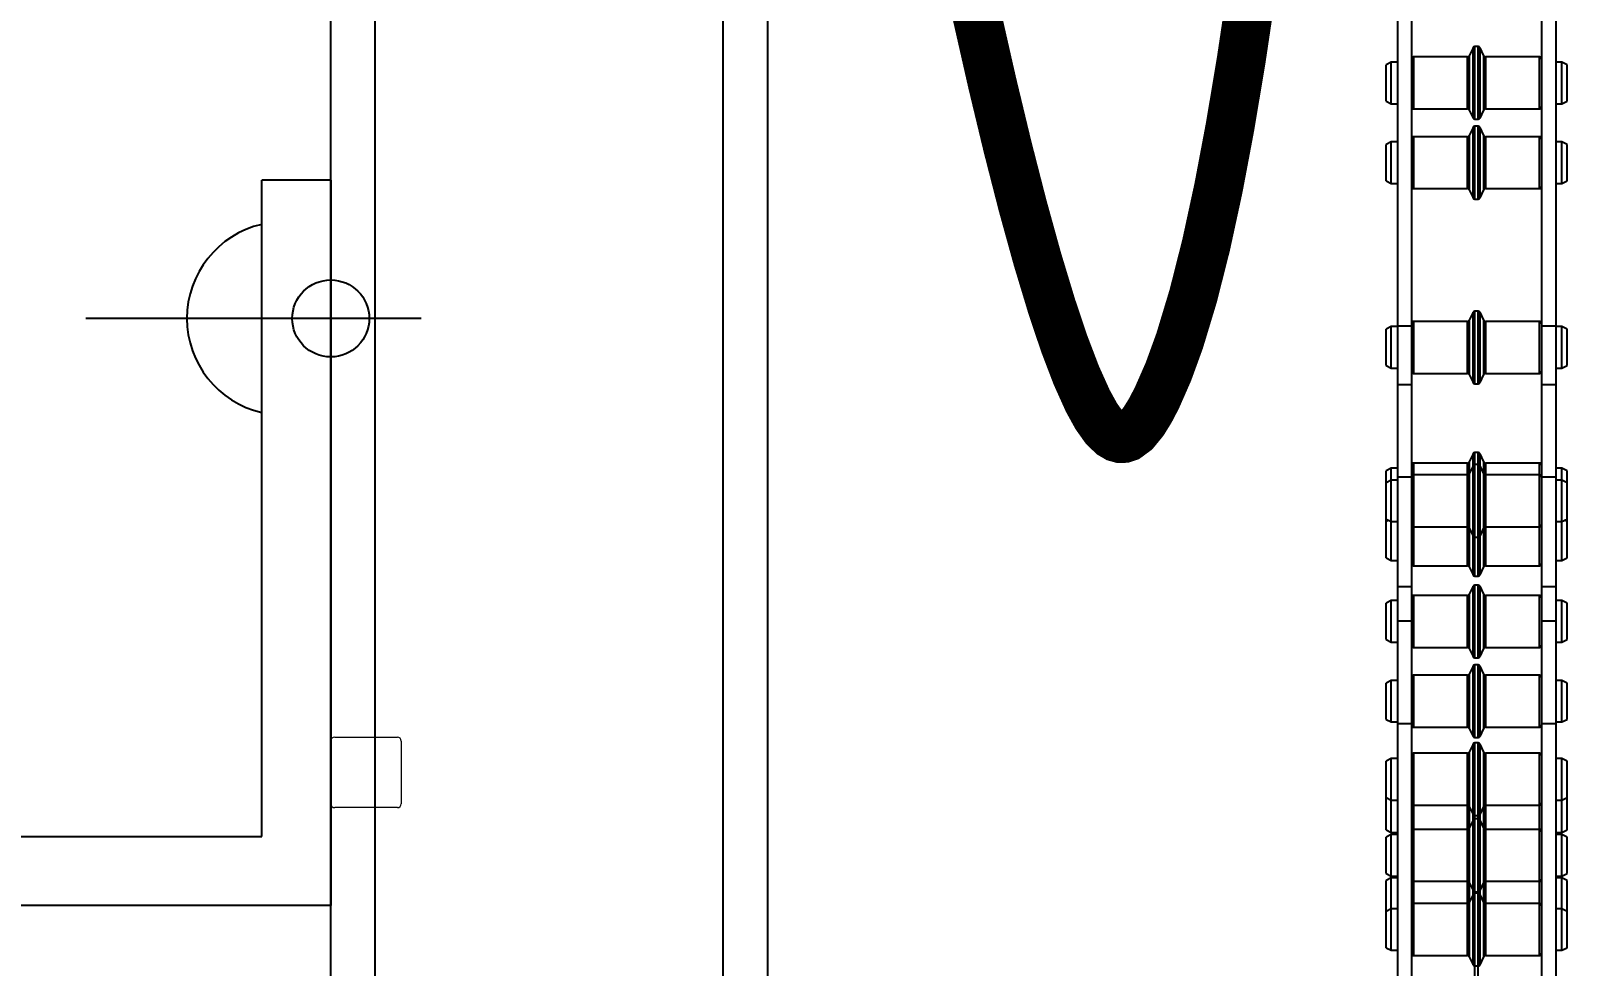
# Model space of a CAD drawing. Header units: feet. Extents: x -17 to 453, y -41 to 31.
# Drawn here: x 49.673 to 50.235, y 5.255 to 5.596 of the extents above; entities that cross this region are included whole.
import ezdxf
from ezdxf.enums import TextEntityAlignment as Align
from ezdxf.lldxf.tags import DXFTag

# ---------------------------------------------------------------- set-up
doc = ezdxf.new("R2018")
doc.units = ezdxf.units.FT
doc.header["$MEASUREMENT"] = 0
for name, color, linetype in [('DETL-RACK-FADE', 8, 'Continuous'), ('G-ANNO-TEXT', 1, 'Continuous'), ('PV-CABL-G2', 104, 'G2')]:
    doc.layers.add(name, color=color, linetype=linetype)
doc.styles.add('NEI-A', font='arial.ttf')
doc.styles.get("Standard").update_dxf_attribs({"font": 'arial.ttf'})
tags = doc.linetypes.add('G2', pattern='A,0.176989,-0.056821,["G2",NEI-A,S=0.1,R=0,X=0,Y=-0.05],-0.243179,0.176989', length=0.653978).pattern_tags.tags
tags[6] = DXFTag(74, 10)

# ---------------------------------------------------------------- blocks, each defined once
blk = doc.blocks.new('CAB - 8in brkt - 8in hanger')
at = {"color": 5}
for p, q in [((-1.499535358107096e-07, 0.02540000000000076), (-0.01270014995350266, 0.02540000000000076)), ((-0.01270014995350266, -0.09524999999999961), (-0.01270014995350266, 0.02540000000000076)), ((-1.499535073890002e-07, 0.02540000000000031), (-1.499535073890002e-07, -0.1079499999999993)), ((0.01660506214861357, 0), (-0.04502671485207088, 0)), ((-0.2540001499534981, -0.09524999999999961), (-0.01270014995350266, -0.09524999999999961)), ((-1.499535358107096e-07, -0.107950000000002), (-0.2540001499534981, -0.107950000000002)), ((-1.499535073890002e-07, -0.1079499999999993), (-0.2540001499534981, -0.1079499999999993))]:
    blk.add_line(p, q, dxfattribs=at)
blk.add_circle((0, 0), 0.007081130396740187, dxfattribs=at)
blk.add_arc((-0.00870017172744042, -2.220446049250313e-15), 0.01775286294076616, 103.0213751907503, 256.9786248092464, dxfattribs=at)
blk = doc.blocks.new('DETAIL_TITLE')
at = {"style": 'NEI-A', "flags": 8}
blk.add_attdef('#', text='', height=0.2, dxfattribs=at).set_placement((0.5922, -0.5109), align=Align.MIDDLE_CENTER)
at = {"lineweight": 30, "style": '', "flags": 104}
blk.add_attdef('DETAIL_TITLE', text='', height=0.2, dxfattribs=at).set_placement((0.909896588761212, -0.5251383791434918), align=Align.BOTTOM_LEFT)
at = {"style": 'NEI-A'}
for tag, p in [('SCALE:', (0.9386493124493107, -0.7379200523425924)), ('1"_=_', (1.547398728572484, -0.7379200523425924))]:
    blk.add_attdef(tag, text='', height=0.1, dxfattribs=at).set_placement(p, align=Align.BOTTOM_LEFT)

msp = doc.modelspace()

# ---------------------------------------------------------------- linework, layer by layer
for p, q in [((49.79891346011822, 4.828680546051869), (49.79891346011822, 6.140817987176222)), ((49.94207258259813, 6.140817987176222), (49.94207258259813, 4.840722858797429)), ((49.78265634006799, 4.474827479808122), (49.78265634006799, 6.138117106595484)), ((49.92581544529777, 6.136100432745936), (49.92581544529777, 4.840722858797429)), ((50.17208605900817, 6.107922489565331), (50.17208605900817, 4.874936921379481)), ((50.1773012315328, 6.107922489565331), (50.1773012315328, 4.873348369263359)), ((50.22471194939352, 6.107922489565331), (50.22471194939352, 4.872578934075401)), ((50.2299271276682, 6.107922489565331), (50.2299271276682, 4.874025398513318)), ((50.19973216419843, 5.590214990375738), (50.19836037259047, 5.587273117201699)), ((50.19973216419843, 5.564516041111478), (50.19973216419843, 5.590214990375738)), ((50.20161308115836, 5.590640458468002), (50.20040010551802, 5.590640458468002)), ((50.20040010551802, 5.564090459456024), (50.20040010551802, 5.590640458468002)), ((50.20161308115836, 5.564090459456024), (50.20161308115836, 5.590640458468002)), ((50.20365281408588, 5.587273117201699), (50.20228102247793, 5.590214990375738)), ((50.20228102247793, 5.564516041111478), (50.20228102247793, 5.590214990375738)), ((50.16984750711927, 5.584951245867662), (50.16796891317352, 5.583988179687461)), ((50.16796891317352, 5.570742739674071), (50.16796891317352, 5.583988179687461)), ((50.17208605900817, 5.584951245867662), (50.16984750711927, 5.584951245867662)), ((50.16984750711927, 5.56977978705706), (50.16984750711927, 5.584951245867662)), ((50.19769243702093, 5.586847650546948), (50.17802377518507, 5.586847650546948)), ((50.17802377518507, 5.586847650546948), (50.17802377518507, 5.567883380940268)), ((50.19769243702093, 5.567883380940268), (50.19769243702093, 5.586847650546948)), ((50.19836037259047, 5.587273117201699), (50.19836037259047, 5.567457802159833)), ((50.20365281408588, 5.567457802159833), (50.20365281408588, 5.587273117201699)), ((50.22398941149129, 5.586847650546948), (50.20432074965545, 5.586847650546948)), ((50.20432074965545, 5.586847650546948), (50.20432074965545, 5.567883380940268)), ((50.22398941149129, 5.567883380940268), (50.22398941149129, 5.586847650546948)), ((50.23216567380704, 5.584951245867662), (50.2299271276682, 5.584951245867662)), ((50.23404427350285, 5.583988179687461), (50.23216567380704, 5.584951245867662)), ((50.23216567380704, 5.56977978705706), (50.23216567380704, 5.584951245867662)), ((50.23404427350285, 5.570742739674071), (50.23404427350285, 5.583988179687461)), ((50.16796891317352, 5.570742739674071), (50.16984750711927, 5.56977978705706)), ((50.16984750711927, 5.56977978705706), (50.17208605900817, 5.56977978705706)), ((50.17802377518507, 5.567883380940268), (50.19769243702093, 5.567883380940268)), ((50.19836037259047, 5.567457802159833), (50.19973216419843, 5.564516041111478)), ((50.20228102247793, 5.564516041111478), (50.20365281408588, 5.567457802159833)), ((50.20432074965545, 5.567883380940268), (50.22398941149129, 5.567883380940268)), ((50.2299271276682, 5.56977978705706), (50.23216567380704, 5.56977978705706)), ((50.23216567380704, 5.56977978705706), (50.23404427350285, 5.570742739674071)), ((50.19973216419843, 5.561088903793353), (50.19836037259047, 5.558147030619315)), ((50.19973216419843, 5.535389953091579), (50.19973216419843, 5.561088903793353)), ((50.20040010551802, 5.564090459456024), (50.20161308115836, 5.564090459456024)), ((50.20161308115836, 5.56151437044811), (50.20040010551802, 5.56151437044811)), ((50.20040010551802, 5.534964372873638), (50.20040010551802, 5.56151437044811)), ((50.20161308115836, 5.534964372873638), (50.20161308115836, 5.56151437044811)), ((50.20365281408588, 5.558147030619315), (50.20228102247793, 5.561088903793353)), ((50.20228102247793, 5.535389953091579), (50.20228102247793, 5.561088903793353)), ((50.16984750711927, 5.555825157847769), (50.16796891317352, 5.55486209166757)), ((50.17208605900817, 5.555825157847769), (50.16984750711927, 5.555825157847769)), ((50.16984750711927, 5.540653699037163), (50.16984750711927, 5.555825157847769)), ((50.19769243702093, 5.557721562527052), (50.17802377518507, 5.557721562527052)), ((50.17802377518507, 5.557721562527052), (50.17802377518507, 5.538757294357884)), ((50.19769243702093, 5.538757294357884), (50.19769243702093, 5.557721562527052)), ((50.19836037259047, 5.558147030619315), (50.19836037259047, 5.538331714139936)), ((50.20365281408588, 5.538331714139936), (50.20365281408588, 5.558147030619315)), ((50.22398941149129, 5.557721562527052), (50.20432074965545, 5.557721562527052)), ((50.20432074965545, 5.557721562527052), (50.20432074965545, 5.538757294357884)), ((50.22398941149129, 5.538757294357884), (50.22398941149129, 5.557721562527052)), ((50.23216567380704, 5.555825157847769), (50.2299271276682, 5.555825157847769)), ((50.23404427350285, 5.55486209166757), (50.23216567380704, 5.555825157847769)), ((50.23216567380704, 5.540653699037163), (50.23216567380704, 5.555825157847769)), ((50.16796891317352, 5.541616651654174), (50.16796891317352, 5.55486209166757)), ((50.23404427350285, 5.541616651654174), (50.23404427350285, 5.55486209166757)), ((50.16796891317352, 5.541616651654174), (50.16984750711927, 5.540653699037163)), ((50.16984750711927, 5.540653699037163), (50.17208605900817, 5.540653699037163)), ((50.17802377518507, 5.538757294357884), (50.19769243702093, 5.538757294357884)), ((50.20432074965545, 5.538757294357884), (50.22398941149129, 5.538757294357884)), ((50.2299271276682, 5.540653699037163), (50.23216567380704, 5.540653699037163)), ((50.23216567380704, 5.540653699037163), (50.23404427350285, 5.541616651654174)), ((50.19836037259047, 5.538331714139936), (50.19973216419843, 5.535389953091579)), ((50.20040010551802, 5.534964372873638), (50.20161308115836, 5.534964372873638)), ((50.20228102247793, 5.535389953091579), (50.20365281408588, 5.538331714139936)), ((50.19973216419843, 5.49364860158529), (50.19836037259047, 5.490706726973739)), ((50.19973216419843, 5.467949650883519), (50.19973216419843, 5.49364860158529)), ((50.20161308115836, 5.494074068240042), (50.20040010551802, 5.494074068240042)), ((50.20040010551802, 5.467524070665576), (50.20040010551802, 5.494074068240042)), ((50.20161308115836, 5.467524070665576), (50.20161308115836, 5.494074068240042)), ((50.20365281408588, 5.490706726973739), (50.20228102247793, 5.49364860158529)), ((50.20228102247793, 5.467949650883519), (50.20228102247793, 5.49364860158529)), ((50.16984750711927, 5.488384855639707), (50.16796891317352, 5.487421789459502)), ((50.17208605900817, 5.488384855639707), (50.16984750711927, 5.488384855639707)), ((50.16984750711927, 5.473213396829101), (50.16984750711927, 5.488384855639707)), ((50.17208605900817, 5.488639978944105), (50.1773012315328, 5.488639978944105)), ((50.19769243702093, 5.490281260318989), (50.17802377518507, 5.490281260318989)), ((50.17802377518507, 5.490281260318989), (50.17802377518507, 5.471316992149822)), ((50.19769243702093, 5.471316992149822), (50.19769243702093, 5.490281260318989)), ((50.19836037259047, 5.490706726973739), (50.19836037259047, 5.470891411931873)), ((50.20365281408588, 5.470891411931873), (50.20365281408588, 5.490706726973739)), ((50.22398941149129, 5.490281260318989), (50.20432074965545, 5.490281260318989)), ((50.20432074965545, 5.490281260318989), (50.20432074965545, 5.471316992149822)), ((50.22398941149129, 5.471316992149822), (50.22398941149129, 5.490281260318989)), ((50.22471194939352, 5.488639978944105), (50.2299271276682, 5.488639978944105)), ((50.23216567380704, 5.488384855639707), (50.2299271276682, 5.488384855639707)), ((50.23404427350285, 5.487421789459502), (50.23216567380704, 5.488384855639707)), ((50.23216567380704, 5.473213396829101), (50.23216567380704, 5.488384855639707)), ((50.16796891317352, 5.474176349446111), (50.16796891317352, 5.487421789459502)), ((50.23404427350285, 5.474176349446111), (50.23404427350285, 5.487421789459502)), ((50.16796891317352, 5.474176349446111), (50.16984750711927, 5.473213396829101)), ((50.16984750711927, 5.473213396829101), (50.17208605900817, 5.473213396829101)), ((50.17802377518507, 5.471316992149822), (50.19769243702093, 5.471316992149822)), ((50.20432074965545, 5.471316992149822), (50.22398941149129, 5.471316992149822)), ((50.2299271276682, 5.473213396829101), (50.23216567380704, 5.473213396829101)), ((50.23216567380704, 5.473213396829101), (50.23404427350285, 5.474176349446111)), ((50.1773012315328, 5.467157380868931), (50.17208605900817, 5.467157380868931)), ((50.19836037259047, 5.470891411931873), (50.19973216419843, 5.467949650883519)), ((50.20040010551802, 5.467524070665576), (50.20161308115836, 5.467524070665576)), ((50.20228102247793, 5.467949650883519), (50.20365281408588, 5.470891411931873)), ((50.2299271276682, 5.467157380868931), (50.22471194939352, 5.467157380868931)), ((50.19769243702093, 5.438589805251903), (50.17802377518507, 5.438589805251903)), ((50.17802377518507, 5.438589805251903), (50.17802377518507, 5.401068650270627)), ((50.19769243702093, 5.401068650270627), (50.19769243702093, 5.438589805251903)), ((50.19973216419843, 5.441957146518201), (50.19836037259047, 5.439015271906655)), ((50.19836037259047, 5.439015271906655), (50.19836037259047, 5.400643070052686)), ((50.19973216419843, 5.437617357889543), (50.19836037259047, 5.434675481840484)), ((50.19973216419843, 5.397701309004329), (50.19973216419843, 5.441957146518201)), ((50.20161308115836, 5.442382613172958), (50.20040010551802, 5.442382613172958)), ((50.20040010551802, 5.397275840912068), (50.20040010551802, 5.442382613172958)), ((50.20161308115836, 5.438042824544295), (50.20040010551802, 5.438042824544295)), ((50.20161308115836, 5.397275840912068), (50.20161308115836, 5.442382613172958)), ((50.20365281408588, 5.439015271906655), (50.20228102247793, 5.441957146518201)), ((50.20228102247793, 5.397701309004329), (50.20228102247793, 5.441957146518201)), ((50.20365281408588, 5.434675481840484), (50.20228102247793, 5.437617357889543)), ((50.20365281408588, 5.400643070052686), (50.20365281408588, 5.439015271906655)), ((50.22398941149129, 5.438589805251903), (50.20432074965545, 5.438589805251903)), ((50.20432074965545, 5.438589805251903), (50.20432074965545, 5.401068650270627)), ((50.22398941149129, 5.401068650270627), (50.22398941149129, 5.438589805251903)), ((50.16984750711927, 5.43669340201013), (50.16796891317352, 5.435730334392419)), ((50.16796891317352, 5.403928121130113), (50.16796891317352, 5.435730334392419)), ((50.16984750711927, 5.432353498380769), (50.16796891317352, 5.431390545763755)), ((50.17208605900817, 5.43669340201013), (50.16984750711927, 5.43669340201013)), ((50.16984750711927, 5.402965054949911), (50.16984750711927, 5.43669340201013)), ((50.17208605900817, 5.432353498380769), (50.16984750711927, 5.432353498380769)), ((50.17208605900817, 5.433580051291324), (50.1773012315328, 5.433580051291324)), ((50.19769243702093, 5.434250015185734), (50.17802377518507, 5.434250015185734)), ((50.22398941149129, 5.434250015185734), (50.20432074965545, 5.434250015185734)), ((50.22471194939352, 5.433580051291324), (50.2299271276682, 5.433580051291324)), ((50.23216567380704, 5.43669340201013), (50.2299271276682, 5.43669340201013)), ((50.23216567380704, 5.432353498380769), (50.2299271276682, 5.432353498380769)), ((50.23404427350285, 5.435730334392419), (50.23216567380704, 5.43669340201013)), ((50.23216567380704, 5.402965054949911), (50.23216567380704, 5.43669340201013)), ((50.23404427350285, 5.431390545763755), (50.23216567380704, 5.432353498380769)), ((50.23404427350285, 5.403928121130113), (50.23404427350285, 5.435730334392419)), ((50.16796891317352, 5.418145105750364), (50.16984750711927, 5.417182151695846)), ((50.16891661669762, 5.417659275227832), (50.16796891317352, 5.417173447580314)), ((50.16984750711927, 5.417182151695846), (50.17208605900817, 5.417182151695846)), ((50.17802377518507, 5.415285748454073), (50.19769243702093, 5.415285748454073)), ((50.20432074965545, 5.415285748454073), (50.22398941149129, 5.415285748454073)), ((50.2299271276682, 5.417182151695846), (50.23216567380704, 5.417182151695846)), ((50.23216567380704, 5.417182151695846), (50.23404427350285, 5.418145105750364)), ((50.23404427350285, 5.417173447580314), (50.23309656422871, 5.417659275227832)), ((50.19836037259047, 5.41486016679862), (50.19973216419843, 5.411918405750264)), ((50.20040010551802, 5.411492826969823), (50.20161308115836, 5.411492826969823)), ((50.20228102247793, 5.411918405750264), (50.20365281408588, 5.41486016679862)), ((50.16796891317352, 5.403928121130113), (50.16984750711927, 5.402965054949911)), ((50.23216567380704, 5.402965054949911), (50.23404427350285, 5.403928121130113)), ((50.16984750711927, 5.402965054949911), (50.17208605900817, 5.402965054949911)), ((50.17802377518507, 5.401068650270627), (50.19769243702093, 5.401068650270627)), ((50.19836037259047, 5.400643070052686), (50.19973216419843, 5.397701309004329)), ((50.20228102247793, 5.397701309004329), (50.20365281408588, 5.400643070052686)), ((50.20432074965545, 5.401068650270627), (50.22398941149129, 5.401068650270627)), ((50.2299271276682, 5.402965054949911), (50.23216567380704, 5.402965054949911)), ((50.17208605900817, 5.393474103186605), (50.1773012315328, 5.393474103186605)), ((50.19973216419843, 5.393611215646994), (50.19836037259047, 5.390669456036145)), ((50.19973216419843, 5.36791226638273), (50.19973216419843, 5.393611215646994)), ((50.20040010551802, 5.397275840912068), (50.20161308115836, 5.397275840912068)), ((50.20161308115836, 5.39403679730245), (50.20040010551802, 5.39403679730245)), ((50.20040010551802, 5.367486798290466), (50.20040010551802, 5.39403679730245)), ((50.20161308115836, 5.367486798290466), (50.20161308115836, 5.39403679730245)), ((50.20365281408588, 5.390669456036145), (50.20228102247793, 5.393611215646994)), ((50.20228102247793, 5.36791226638273), (50.20228102247793, 5.393611215646994)), ((50.22471194939352, 5.393474103186605), (50.2299271276682, 5.393474103186605)), ((50.16984750711927, 5.388347469701412), (50.16796891317352, 5.387384517084397)), ((50.16796891317352, 5.374139077071005), (50.16796891317352, 5.387384517084397)), ((50.17208605900817, 5.388347469701412), (50.16984750711927, 5.388347469701412)), ((50.16984750711927, 5.373176124453996), (50.16984750711927, 5.388347469701412)), ((50.19769243702093, 5.390243987943883), (50.17802377518507, 5.390243987943883)), ((50.17802377518507, 5.390243987943883), (50.17802377518507, 5.371279606211525)), ((50.19769243702093, 5.371279606211525), (50.19769243702093, 5.390243987943883)), ((50.19836037259047, 5.390669456036145), (50.19836037259047, 5.370854139556767)), ((50.20365281408588, 5.370854139556767), (50.20365281408588, 5.390669456036145)), ((50.22398941149129, 5.390243987943883), (50.20432074965545, 5.390243987943883)), ((50.20432074965545, 5.390243987943883), (50.20432074965545, 5.371279606211525)), ((50.22398941149129, 5.371279606211525), (50.22398941149129, 5.390243987943883)), ((50.23216567380704, 5.388347469701412), (50.2299271276682, 5.388347469701412)), ((50.23404427350285, 5.387384517084397), (50.23216567380704, 5.388347469701412)), ((50.23216567380704, 5.373176124453996), (50.23216567380704, 5.388347469701412)), ((50.23404427350285, 5.374139077071005), (50.23404427350285, 5.387384517084397)), ((50.17208605900817, 5.380921686145614), (50.1773012315328, 5.380921686145614)), ((50.22471194939352, 5.380921686145614), (50.2299271276682, 5.380921686145614)), ((50.16796891317352, 5.374139077071005), (50.16984750711927, 5.373176124453996)), ((50.16984750711927, 5.373176124453996), (50.17208605900817, 5.373176124453996)), ((50.17802377518507, 5.371279606211525), (50.19769243702093, 5.371279606211525)), ((50.19836037259047, 5.370854139556767), (50.19973216419843, 5.36791226638273)), ((50.20228102247793, 5.36791226638273), (50.20365281408588, 5.370854139556767)), ((50.20432074965545, 5.371279606211525), (50.22398941149129, 5.371279606211525)), ((50.2299271276682, 5.373176124453996), (50.23216567380704, 5.373176124453996)), ((50.23216567380704, 5.373176124453996), (50.23404427350285, 5.374139077071005)), ((50.19973216419843, 5.364466026010717), (50.19836037259047, 5.361524263524855)), ((50.19973216419843, 5.338767075308946), (50.19973216419843, 5.364466026010717)), ((50.20040010551802, 5.367486798290466), (50.20161308115836, 5.367486798290466)), ((50.20161308115836, 5.364891606228664), (50.20040010551802, 5.364891606228664)), ((50.20040010551802, 5.338341608654192), (50.20040010551802, 5.364891606228664)), ((50.20161308115836, 5.338341608654192), (50.20161308115836, 5.364891606228664)), ((50.20365281408588, 5.361524263524855), (50.20228102247793, 5.364466026010717)), ((50.20228102247793, 5.338767075308946), (50.20228102247793, 5.364466026010717)), ((50.16984750711927, 5.359202280065135), (50.16796891317352, 5.358239327448123)), ((50.17208605900817, 5.359202280065135), (50.16984750711927, 5.359202280065135)), ((50.16984750711927, 5.344030933380212), (50.16984750711927, 5.359202280065135)), ((50.19769243702093, 5.361098684744414), (50.17802377518507, 5.361098684744414)), ((50.17802377518507, 5.361098684744414), (50.17802377518507, 5.342134416575247)), ((50.19769243702093, 5.342134416575247), (50.19769243702093, 5.361098684744414)), ((50.19836037259047, 5.361524263524855), (50.19836037259047, 5.341708948482983)), ((50.20365281408588, 5.341708948482983), (50.20365281408588, 5.361524263524855)), ((50.22398941149129, 5.361098684744414), (50.20432074965545, 5.361098684744414)), ((50.20432074965545, 5.361098684744414), (50.20432074965545, 5.342134416575247)), ((50.22398941149129, 5.342134416575247), (50.22398941149129, 5.361098684744414)), ((50.23216567380704, 5.359202280065135), (50.2299271276682, 5.359202280065135)), ((50.23404427350285, 5.358239327448123), (50.23216567380704, 5.359202280065135)), ((50.23216567380704, 5.344030933380212), (50.23216567380704, 5.359202280065135)), ((50.16796891317352, 5.344993887434732), (50.16796891317352, 5.358239327448123)), ((50.23404427350285, 5.344993887434732), (50.23404427350285, 5.358239327448123)), ((50.16796891317352, 5.344993887434732), (50.16984750711927, 5.344030933380212)), ((50.16984750711927, 5.344030933380212), (50.17208605900817, 5.344030933380212)), ((50.17208605900817, 5.343460440779355), (50.1773012315328, 5.343460440779355)), ((50.17802377518507, 5.342134416575247), (50.19769243702093, 5.342134416575247)), ((50.20432074965545, 5.342134416575247), (50.22398941149129, 5.342134416575247)), ((50.22471194939352, 5.343460440779355), (50.2299271276682, 5.343460440779355)), ((50.2299271276682, 5.344030933380212), (50.23216567380704, 5.344030933380212)), ((50.23216567380704, 5.344030933380212), (50.23404427350285, 5.344993887434732)), ((50.19836037259047, 5.341708948482983), (50.19973216419843, 5.338767075308946)), ((50.20040010551802, 5.338341608654192), (50.20161308115836, 5.338341608654192)), ((50.20161308115836, 5.336411406706492), (50.20040010551802, 5.336411406706492)), ((50.20040010551802, 5.130794991128658), (50.20040010551802, 5.336411406706492)), ((50.20161308115836, 4.869931689821454), (50.20161308115836, 5.336411406706492)), ((50.20228102247793, 5.338767075308946), (50.20365281408588, 5.341708948482983)), ((50.16984750711927, 5.330722080542964), (50.16796891317352, 5.329759126488446)), ((50.17208605900817, 5.330722080542964), (50.16984750711927, 5.330722080542964)), ((50.16984750711927, 5.3036429618697), (50.16984750711927, 5.330722080542964)), ((50.19769243702093, 5.332618485222243), (50.17802377518507, 5.332618485222243)), ((50.17802377518507, 5.332618485222243), (50.17802377518507, 5.258771190665605)), ((50.19769243702093, 5.258771190665605), (50.19769243702093, 5.332618485222243)), ((50.19973216419843, 5.335985825051038), (50.19836037259047, 5.333044065440189)), ((50.19836037259047, 5.333044065440189), (50.19836037259047, 5.258345667948012)), ((50.19973216419843, 5.255403849399308), (50.19973216419843, 5.335985825051038)), ((50.20365281408588, 5.333044065440189), (50.20228102247793, 5.335985825051038)), ((50.20228102247793, 5.255403849399308), (50.20228102247793, 5.335985825051038)), ((50.20365281408588, 5.258345667948012), (50.20365281408588, 5.333044065440189)), ((50.22398941149129, 5.332618485222243), (50.20432074965545, 5.332618485222243)), ((50.20432074965545, 5.332618485222243), (50.20432074965545, 5.258771190665605)), ((50.22398941149129, 5.258771190665605), (50.22398941149129, 5.332618485222243)), ((50.23216567380704, 5.330722080542964), (50.2299271276682, 5.330722080542964)), ((50.23404427350285, 5.329759126488446), (50.23216567380704, 5.330722080542964)), ((50.23216567380704, 5.3036429618697), (50.23216567380704, 5.330722080542964)), ((50.16796891317352, 5.304605914486713), (50.16796891317352, 5.329759126488446)), ((50.23404427350285, 5.304605914486713), (50.23404427350285, 5.329759126488446)), ((50.16796891317352, 5.316513686475053), (50.16984750711927, 5.315550732420533)), ((50.16984750711927, 5.315550732420533), (50.17208605900817, 5.315550732420533)), ((50.2299271276682, 5.315550732420533), (50.23216567380704, 5.315550732420533)), ((50.23216567380704, 5.315550732420533), (50.23404427350285, 5.316513686475053)), ((50.17802377518507, 5.313654215615569), (50.19769243702093, 5.313654215615569)), ((50.19836037259047, 5.313228748960812), (50.19973216419843, 5.310286875786774)), ((50.20040010551802, 5.309861407694514), (50.20161308115836, 5.309861407694514)), ((50.20161308115836, 5.308616881611952), (50.20040010551802, 5.308616881611952)), ((50.20228102247793, 5.310286875786774), (50.20365281408588, 5.313228748960812)), ((50.20432074965545, 5.313654215615569), (50.22398941149129, 5.313654215615569)), ((50.16796891317352, 5.304605914486713), (50.16984750711927, 5.3036429618697)), ((50.16984750711927, 5.302927669011611), (50.16796891317352, 5.301964602831411)), ((50.16984750711927, 5.3036429618697), (50.17208605900817, 5.3036429618697)), ((50.17208605900817, 5.302927669011611), (50.16984750711927, 5.302927669011611)), ((50.16984750711927, 5.287756208763499), (50.16984750711927, 5.302927669011611)), ((50.19769243702093, 5.304824072253385), (50.17802377518507, 5.304824072253385)), ((50.19973216419843, 5.308191414957198), (50.19836037259047, 5.305249540345647)), ((50.20365281408588, 5.305249540345647), (50.20228102247793, 5.308191414957198)), ((50.22398941149129, 5.304824072253385), (50.20432074965545, 5.304824072253385)), ((50.2299271276682, 5.3036429618697), (50.23216567380704, 5.3036429618697)), ((50.23216567380704, 5.302927669011611), (50.2299271276682, 5.302927669011611)), ((50.23216567380704, 5.3036429618697), (50.23404427350285, 5.304605914486713)), ((50.23404427350285, 5.301964602831411), (50.23216567380704, 5.302927669011611)), ((50.23216567380704, 5.287756208763499), (50.23216567380704, 5.302927669011611)), ((50.16796891317352, 5.288719218880862), (50.16796891317352, 5.301964602831411)), ((50.23404427350285, 5.288719218880862), (50.23404427350285, 5.301964602831411)), ((50.16796891317352, 5.288719218880862), (50.16984750711927, 5.287756208763499)), ((50.16984750711927, 5.287097435874772), (50.16796891317352, 5.286134425757414)), ((50.16796891317352, 5.261630661525091), (50.16796891317352, 5.286134425757414)), ((50.16984750711927, 5.287756208763499), (50.17208605900817, 5.287756208763499)), ((50.17208605900817, 5.287097435874772), (50.16984750711927, 5.287097435874772)), ((50.16984750711927, 5.260667651407731), (50.16984750711927, 5.287097435874772)), ((50.17802377518507, 5.285859748021375), (50.19769243702093, 5.285859748021375)), ((50.20432074965545, 5.285859748021375), (50.22398941149129, 5.285859748021375)), ((50.2299271276682, 5.287756208763499), (50.23216567380704, 5.287756208763499)), ((50.23216567380704, 5.287097435874772), (50.2299271276682, 5.287097435874772)), ((50.23216567380704, 5.287756208763499), (50.23404427350285, 5.288719218880862)), ((50.23404427350285, 5.286134425757414), (50.23216567380704, 5.287097435874772)), ((50.23216567380704, 5.260667651407731), (50.23216567380704, 5.287097435874772)), ((50.23404427350285, 5.261630661525091), (50.23404427350285, 5.286134425757414)), ((50.19836037259047, 5.285434225303783), (50.19973216419843, 5.282492406755074)), ((50.19973216419843, 5.281102800101076), (50.19836037259047, 5.278161039052721)), ((50.20040010551802, 5.28206688403748), (50.20161308115836, 5.28206688403748)), ((50.20161308115836, 5.281528322818675), (50.20040010551802, 5.281528322818675)), ((50.20228102247793, 5.282492406755074), (50.20365281408588, 5.285434225303783)), ((50.20365281408588, 5.278161039052721), (50.20228102247793, 5.281102800101076)), ((50.16984750711927, 5.275839054155492), (50.16796891317352, 5.274876044038134)), ((50.17208605900817, 5.275839054155492), (50.16984750711927, 5.275839054155492)), ((50.19769243702093, 5.277735514897616), (50.17802377518507, 5.277735514897616)), ((50.22398941149129, 5.277735514897616), (50.20432074965545, 5.277735514897616)), ((50.23216567380704, 5.275839054155492), (50.2299271276682, 5.275839054155492)), ((50.23404427350285, 5.274876044038134), (50.23216567380704, 5.275839054155492)), ((50.16796891317352, 5.261630661525091), (50.16984750711927, 5.260667651407731)), ((50.16984750711927, 5.260667651407731), (50.17208605900817, 5.260667651407731)), ((50.17802377518507, 5.258771190665605), (50.19769243702093, 5.258771190665605)), ((50.19836037259047, 5.258345667948012), (50.19973216419843, 5.255403849399308)), ((50.20228102247793, 5.255403849399308), (50.20365281408588, 5.258345667948012)), ((50.20432074965545, 5.258771190665605), (50.22398941149129, 5.258771190665605)), ((50.2299271276682, 5.260667651407731), (50.23216567380704, 5.260667651407731)), ((50.23216567380704, 5.260667651407731), (50.23404427350285, 5.261630661525091)), ((50.20040010551802, 5.254978325244203), (50.20161308115836, 5.254978325244203))]:
    msp.add_line(p, q)
for centre, radius, start, end in [((50.20040010551802, 5.589903496602895), 0.0007369900938881337, 90, 155.0000000507876), ((50.20161308115836, 5.589903496602895), 0.0007369900938881337, 24.99999994921257, 90), ((50.17802377518507, 5.586125089644579), 0.0007225393077343863, 90, 180), ((50.19769243702093, 5.587584619599598), 0.0007369900938872089, 270, 335.0000000507874), ((50.20432074965545, 5.587584619599598), 0.0007369900938872089, 204.9999999492123, 270), ((50.22398941149129, 5.586125089644579), 0.0007225393077343863, 0, 90), ((50.17802377518507, 5.568605882904778), 0.0007225393077329989, 180, 270), ((50.19769243702093, 5.567146352949758), 0.0007369900938881337, 24.99999994921257, 90), ((50.20432074965545, 5.567146352949758), 0.0007369900938881337, 90, 155.0000000507876), ((50.22398941149129, 5.568605882904778), 0.0007225393077329989, 270, 0), ((50.20040010551802, 5.564827475946467), 0.0007369900938881337, 204.9999999492123, 270), ((50.20040010551802, 5.560777407145489), 0.0007369900938872089, 90, 155.0000000507876), ((50.20161308115836, 5.564827475946467), 0.0007369900938881337, 270, 335.0000000507874), ((50.20161308115836, 5.560777407145489), 0.0007369900938872089, 24.99999994921257, 90), ((50.17802377518507, 5.556999000187174), 0.0007225393077329989, 90, 180), ((50.19769243702093, 5.558458528704689), 0.0007369900938881337, 270, 335.0000000507874), ((50.20432074965545, 5.558458528704689), 0.0007369900938881337, 204.9999999492123, 270), ((50.22398941149129, 5.556999000187174), 0.0007225393077329989, 0, 90), ((50.17802377518507, 5.53947979057236), 0.0007225393077343863, 180, 270), ((50.19769243702093, 5.538020262054845), 0.0007369900938881337, 24.99999994921257, 90), ((50.20432074965545, 5.538020262054845), 0.0007369900938881337, 90, 155.0000000507876), ((50.22398941149129, 5.53947979057236), 0.0007225393077343863, 270, 0), ((50.20040010551802, 5.535701385051551), 0.0007369900938881337, 204.9999999492123, 270), ((50.20161308115836, 5.535701385051551), 0.0007369900938881337, 270, 335.0000000507874), ((50.20040010551802, 5.493337104937428), 0.0007369900938882879, 90, 155.0000000507876), ((50.20161308115836, 5.493337104937428), 0.0007369900938882879, 24.99999994921257, 90), ((50.17802377518507, 5.489558697979112), 0.0007225393077329989, 90, 180), ((50.19769243702093, 5.491018229371646), 0.0007369900938881337, 270, 335.0000000507874), ((50.20432074965545, 5.491018229371646), 0.0007369900938881337, 204.9999999492123, 270), ((50.22398941149129, 5.489558697979112), 0.0007225393077329989, 0, 90), ((50.17802377518507, 5.472039491239311), 0.0007225393077329989, 180, 270), ((50.19769243702093, 5.470579962721798), 0.0007369900938881337, 24.99999994921257, 90), ((50.20432074965545, 5.470579962721798), 0.0007369900938881337, 90, 155.0000000507876), ((50.22398941149129, 5.472039491239311), 0.0007225393077329989, 270, 0), ((50.20040010551802, 5.468261084281002), 0.000736990093889521, 204.9999999492123, 270), ((50.20161308115836, 5.468261084281002), 0.000736990093889521, 270, 335.0000000507874), ((50.17802377518507, 5.43786725009957), 0.0007225393077329989, 90, 180), ((50.19769243702093, 5.439326778617081), 0.000736990093889521, 270, 335.0000000507874), ((50.20040010551802, 5.441645657057881), 0.000736990093889521, 90, 155.0000000507876), ((50.20040010551802, 5.437305849741607), 0.000736990093889521, 90, 155.0000000507876), ((50.20161308115836, 5.441645657057881), 0.000736990093889521, 24.99999994921257, 90), ((50.20161308115836, 5.437305849741607), 0.000736990093889521, 24.99999994921257, 90), ((50.20432074965545, 5.439326778617081), 0.000736990093889521, 204.9999999492123, 270), ((50.22398941149129, 5.43786725009957), 0.0007225393077329989, 0, 90), ((50.17802377518507, 5.433527442783296), 0.0007225393077329989, 90, 180), ((50.19769243702093, 5.434986972738317), 0.000736990093889521, 270, 335.0000000507874), ((50.20432074965545, 5.434986972738317), 0.000736990093889521, 204.9999999492123, 270), ((50.22398941149129, 5.433527442783296), 0.0007225393077329989, 0, 90), ((50.17802377518507, 5.416008234605988), 0.0007225393077329989, 180, 270), ((50.19769243702093, 5.414548706088473), 0.0007369900938881337, 24.99999994921257, 90), ((50.20432074965545, 5.414548706088473), 0.0007369900938881337, 90, 155.0000000507876), ((50.22398941149129, 5.416008234605988), 0.0007225393077329989, 270, 0), ((50.20040010551802, 5.412229827647673), 0.0007369900938881337, 204.9999999492123, 270), ((50.20161308115836, 5.412229827647673), 0.0007369900938881337, 270, 335.0000000507874), ((50.17802377518507, 5.401791189610366), 0.0007225393077343863, 180, 270), ((50.19769243702093, 5.400331661092851), 0.0007369900938882879, 24.99999994921257, 90), ((50.20432074965545, 5.400331661092851), 0.0007369900938882879, 90, 155.0000000507876), ((50.22398941149129, 5.401791189610366), 0.0007225393077343863, 270, 0), ((50.20040010551802, 5.398012782652055), 0.0007369900938881337, 204.9999999492123, 270), ((50.20040010551802, 5.393299799499617), 0.0007369900938872089, 90, 155.0000000507876), ((50.20161308115836, 5.398012782652055), 0.0007369900938881337, 270, 335.0000000507874), ((50.20161308115836, 5.393299799499617), 0.0007369900938872089, 24.99999994921257, 90), ((50.17802377518507, 5.389521392541306), 0.0007225393077329989, 90, 180), ((50.19769243702093, 5.390980921058816), 0.0007369900938882879, 270, 335.0000000507874), ((50.20432074965545, 5.390980921058816), 0.0007369900938882879, 204.9999999492123, 270), ((50.22398941149129, 5.389521392541306), 0.0007225393077329989, 0, 90), ((50.17802377518507, 5.372002185801508), 0.0007225393077329989, 180, 270), ((50.19769243702093, 5.370542654408974), 0.0007369900938882879, 24.99999994921257, 90), ((50.20432074965545, 5.370542654408974), 0.0007369900938882879, 90, 155.0000000507876), ((50.22398941149129, 5.372002185801508), 0.0007225393077329989, 270, 0), ((50.20040010551802, 5.368223778843189), 0.0007369900938881337, 204.9999999492123, 270), ((50.20040010551802, 5.364154602675796), 0.0007369900938882879, 90, 155.0000000507876), ((50.20161308115836, 5.368223778843189), 0.0007369900938881337, 270, 335.0000000507874), ((50.20161308115836, 5.364154602675796), 0.0007369900938882879, 24.99999994921257, 90), ((50.17802377518507, 5.360376197154993), 0.0007225393077329989, 90, 180), ((50.19769243702093, 5.361835725672506), 0.0007369900938881337, 270, 335.0000000507874), ((50.20432074965545, 5.361835725672506), 0.0007369900938881337, 204.9999999492123, 270), ((50.22398941149129, 5.360376197154993), 0.0007225393077329989, 0, 90), ((50.17802377518507, 5.342856987540179), 0.0007225393077329989, 180, 270), ((50.19769243702093, 5.341397459022664), 0.0007369900938881337, 24.99999994921257, 90), ((50.20432074965545, 5.341397459022664), 0.0007369900938881337, 90, 155.0000000507876), ((50.22398941149129, 5.342856987540179), 0.0007225393077329989, 270, 0), ((50.20040010551802, 5.339078580581862), 0.000736990093889521, 204.9999999492123, 270), ((50.20040010551802, 5.335674407466156), 0.0007369900938881337, 90, 155.0000000507876), ((50.20161308115836, 5.339078580581862), 0.000736990093889521, 270, 335.0000000507874), ((50.20161308115836, 5.335674407466156), 0.0007369900938881337, 24.99999994921257, 90), ((50.17802377518507, 5.33189600050784), 0.0007225393077343863, 90, 180), ((50.19769243702093, 5.333355529025352), 0.0007369900938881337, 270, 335.0000000507874), ((50.20432074965545, 5.333355529025352), 0.0007369900938881337, 204.9999999492123, 270), ((50.22398941149129, 5.33189600050784), 0.0007225393077343863, 0, 90), ((50.17802377518507, 5.314376792330533), 0.0007225393077329989, 180, 270), ((50.22398941149129, 5.314376792330533), 0.0007225393077329989, 270, 0), ((50.19769243702093, 5.312917262375512), 0.0007369900938881337, 24.99999994921257, 90), ((50.20040010551802, 5.310598385372222), 0.0007369900938909083, 204.9999999492123, 270), ((50.20040010551802, 5.30787992118435), 0.0007369900938881337, 90, 155.0000000507876), ((50.20161308115836, 5.310598385372222), 0.0007369900938909083, 270, 335.0000000507874), ((50.20161308115836, 5.30787992118435), 0.0007369900938881337, 24.99999994921257, 90), ((50.20432074965545, 5.312917262375512), 0.0007369900938881337, 90, 155.0000000507876), ((50.17802377518507, 5.304101514226035), 0.0007225393077329989, 90, 180), ((50.19769243702093, 5.30556104418106), 0.0007369900938881337, 270, 335.0000000507874), ((50.20432074965545, 5.30556104418106), 0.0007369900938881337, 204.9999999492123, 270), ((50.22398941149129, 5.304101514226035), 0.0007225393077329989, 0, 90), ((50.17802377518507, 5.286582307486238), 0.0007225393077343863, 180, 270), ((50.19769243702093, 5.285122777531212), 0.000736990093889521, 24.99999994921257, 90), ((50.20432074965545, 5.285122777531212), 0.000736990093889521, 90, 155.0000000507876), ((50.22398941149129, 5.286582307486238), 0.0007225393077343863, 270, 0), ((50.20040010551802, 5.282803900527922), 0.0007369900938872089, 204.9999999492123, 270), ((50.20040010551802, 5.280791356641036), 0.000736990093889521, 90, 155.0000000507876), ((50.20161308115836, 5.282803900527922), 0.0007369900938872089, 270, 335.0000000507874), ((50.20161308115836, 5.280791356641036), 0.000736990093889521, 24.99999994921257, 90), ((50.17802377518507, 5.277012949682719), 0.0007225393077329989, 90, 180), ((50.19769243702093, 5.278472479637745), 0.0007369900938881337, 270, 335.0000000507874), ((50.20432074965545, 5.278472479637745), 0.0007369900938881337, 204.9999999492123, 270), ((50.22398941149129, 5.277012949682719), 0.0007225393077329989, 0, 90), ((50.17802377518507, 5.259493742942924), 0.0007225393077343863, 180, 270), ((50.19769243702093, 5.2580342129879), 0.0007369900938881337, 24.99999994921257, 90), ((50.20432074965545, 5.2580342129879), 0.0007369900938881337, 90, 155.0000000507876), ((50.22398941149129, 5.259493742942924), 0.0007225393077343863, 270, 0), ((50.20040010551802, 5.255715335984609), 0.0007369900938881337, 204.9999999492123, 270), ((50.20040010551802, 5.254428409143712), 0.0007369900938879796, 119.1795795511312, 155.0000000507876), ((50.20161308115836, 5.255715335984609), 0.0007369900938881337, 270, 335.0000000507874), ((50.20161308115836, 5.254428409143712), 0.0007369900938879796, 24.99999994921257, 60.82042044886879)]:
    msp.add_arc(centre, radius, start, end)
at = {"color": 7, "linetype": 'Continuous', "lineweight": 15}
for centre, radius, start, end in [((49.78410140437236, 5.337065938944379), 0.001445078615468618, 90, 180), ((49.80696664293409, 5.337065938944379), 0.001445078615468618, 0, 90), ((49.78410140437236, 5.314200698945145), 0.001445078615467231, 180, 270), ((49.80696664293409, 5.314200698945145), 0.001445078615468618, 270, 0)]:
    msp.add_arc(centre, radius, start, end, dxfattribs=at)
at = {"layer": 'DETL-RACK-FADE', "linetype": 'Continuous', "lineweight": 15}
for p, q in [((49.78265634006799, 5.314200739195387), (49.78265634006799, 5.337065990694695)), ((49.78410139287229, 5.338511043499013), (49.80696664293409, 5.338511043499013)), ((49.80841172448859, 5.337065990694695), (49.80841172448859, 5.314200739195387)), ((49.80696664293409, 5.312755574265386), (49.78410139287229, 5.312755574265386))]:
    msp.add_line(p, q, dxfattribs=at)
at = {"layer": 'PV-CABL-G2', "const_width": 0.01784687225617675}
msp.add_lwpolyline([(50.01306179636624, 5.627402010821219), (50.01863267755812, 5.601683844939876), (50.02421130979723, 5.577156624877142), (50.02976560213803, 5.554049363028334), (50.03526345213494, 5.532590731099178), (50.04067277459249, 5.513009512921098), (50.04596150156528, 5.49553438019983), (50.05048826839564, 5.482083554685081), (50.05486261329735, 5.470616847759031), (50.05905034656207, 5.461310145805806), (50.0621800158803, 5.455635400293614), (50.06511060173558, 5.451516145633603), (50.06776651991737, 5.448929316997758), (50.06947357306798, 5.447914027561874), (50.0709468872945, 5.447508793842891), (50.07226832009562, 5.447560565720826), (50.07360259847501, 5.448009317142445), (50.07640622355675, 5.45008013619689), (50.07944928009727, 5.453801732809074), (50.08187699663871, 5.457726113031763), (50.08429327061041, 5.462351658276459), (50.08851623433978, 5.471975313660797), (50.09259965046893, 5.483209391419502), (50.09755816442981, 5.499605370503273), (50.10228137545707, 5.518261728608932), (50.10678009361655, 5.53901614656), (50.11106512897412, 5.56170607949114), (50.11514725709541, 5.586169433914755), (50.11903746629741, 5.612244004217578)], dxfattribs=at)

# ---------------------------------------------------------------- block references
at = {"color": 1, "xscale": 1.985704358345041, "yscale": 1.985704358345041, "zscale": 1.985704358345041}
msp.add_blockref('CAB - 8in brkt - 8in hanger', (49.78265663783132, 5.491362884298298), dxfattribs=at)
at = {"layer": 'G-ANNO-TEXT'}
ref = msp.add_blockref('DETAIL_TITLE', (9.901282352099509, 15.51620765287918), dxfattribs=at)
lines = msp.add_mtext('{\\LSTEEL SUPPORT POST GROUNDING (BELOW GRADE)}', dxfattribs={"layer": '0', "insert": (10.81117894086072, 15.29106927373569), "char_height": 7.505547066848568, "attachment_point": 1})
ref.add_attrib('DETAIL_TITLE', '', (10.81117894086072, 15.29106927373569)).embed_mtext(lines)
ref = msp.add_blockref('DETAIL_TITLE', (0.1559634606227167, 15.44212446861274), dxfattribs=at)
lines = msp.add_mtext('{\\LMECHANICAL COMPRESSION SPLIT BOLT "TEE" CONNECTION}', dxfattribs={"layer": '0', "insert": (1.065860049383931, 15.21698608946925), "char_height": 8.503692984807463, "attachment_point": 1})
ref.add_attrib('DETAIL_TITLE', '', (1.065860049383931, 15.21698608946925)).embed_mtext(lines)

doc.saveas('drawing.dxf')
